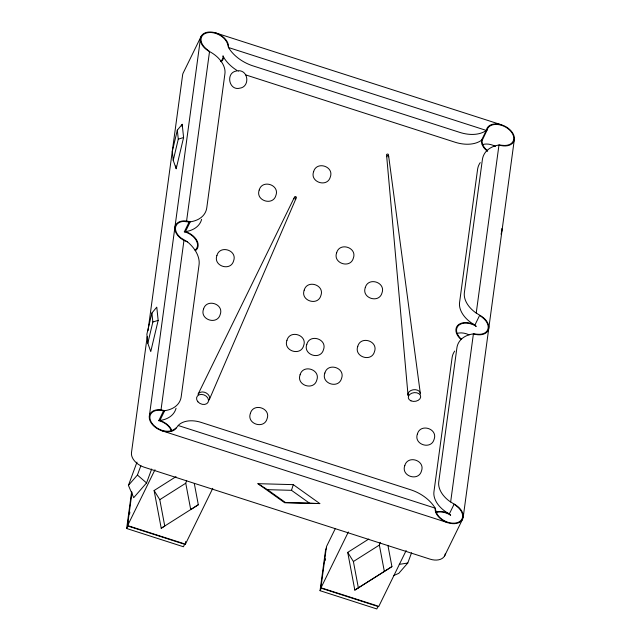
<?xml version="1.0" encoding="UTF-8"?>
<svg xmlns="http://www.w3.org/2000/svg" width="641" height="641" viewBox="0 0 641 641"><rect width="100%" height="100%" fill="white"/><g stroke="black" fill="none" stroke-linecap="round" stroke-linejoin="round"><path stroke-width="0.96" d="M147.19 336.645L131.485 452.634A14.903 9.855 26.1 0 0 144.129 467.193L430.007 559.128A14.903 9.855 26.1 0 0 445.367 553.576M147.999 330.7L182.621 74.917A14.903 9.855 26.1 0 1 183.454 72.473L201.29 36.056M184.8 543.953L183.43 546.757L126.654 528.496L131.645 491.623M212.772 488.338L185.265 544.489L127.471 525.9L132.014 492.312M128.288 523.753L128.553 521.814M129.602 514.05L129.867 512.111M149.329 416.225L200.465 38.508M514.346 139.45A14.903 9.855 26.1 0 1 498.978 144.994A34.454 22.788 26.1 0 0 482.385 159.633L464.364 292.689A26.097 17.259 26.1 0 0 475.061 312.255L479.708 315.252A14.903 9.855 26.1 0 1 488.482 329.578A14.903 9.855 26.1 0 1 473.411 333.857A32.899 21.762 26.1 0 0 456.889 347.927L438.781 481.687A25.32 16.746 26.1 0 0 449.445 501.174L454.14 504.114A14.903 9.855 26.1 0 1 462.762 518.841A14.903 9.855 26.1 0 1 446.625 522.287A14.903 9.855 26.1 0 1 435.199 508.153A33.036 21.85 26.1 0 0 410.609 489.756L201.386 422.475A25.32 16.746 26.1 0 0 178.871 424.799L176.507 427.683A14.903 9.855 26.1 0 1 152.47 424.654A14.903 9.855 26.1 0 1 161.019 409.847L183.959 240.415A14.903 9.855 26.1 0 1 174.897 227.363A14.903 9.855 26.1 0 1 186.587 220.993L190.257 221.81A32.963 21.802 26.1 0 0 206.787 207.716L224.879 74.044A25.32 16.746 26.1 0 0 209.527 51.552A14.903 9.855 26.1 0 1 200.913 36.825A14.903 9.855 26.1 0 1 217.043 33.388A14.903 9.855 26.1 0 1 228.468 47.514A32.899 21.754 26.1 0 0 252.987 65.887L459.805 132.399A31.521 20.841 26.1 0 0 486.335 130.435A14.903 9.855 26.1 0 1 501.703 124.891A14.903 9.855 26.1 0 1 514.346 139.45L463.211 517.167M186.587 220.993L209.527 51.552L206.65 49.181A14.246 9.423 26.1 0 1 207.347 32.763A14.246 9.423 26.1 0 1 227.731 44.678L228.468 47.514L486.335 130.435L487.208 129.875L487.745 128.296A14.246 9.423 26.1 0 1 510.725 131.189A14.246 9.423 26.1 0 1 502.544 145.339L498.978 144.994L476.223 313.072M185.265 544.489L185.666 541.525M378.198 606.146L376.82 608.95L320.051 590.69L325.572 549.938L326.598 547.839M406.162 550.531L378.655 606.682L320.861 588.093L326.477 546.605L335.211 528.777M325.099 560.723L325.364 558.784M450.647 501.991L473.411 333.857L476.976 334.193A14.246 9.423 26.1 0 0 487.873 329.322A14.246 9.423 26.1 0 0 482.593 317.632L479.708 315.252L474.909 325.059A14.903 9.855 26.1 0 0 457.77 325.356A14.903 9.855 26.1 0 0 461.055 339.466M177.333 130.147L172.293 151.364L173.238 160.362L176.187 168.719L183.59 137.527L182.196 124.298L177.333 130.147L178.278 139.145L173.238 160.362M181.748 126.189L182.196 124.298M151.901 313.008L146.869 334.217L147.815 343.215L150.755 351.58L158.167 320.38L156.773 307.151L151.901 313.008L152.854 321.998L147.815 343.215M501.054 234.261L501.967 230.407L501.775 228.605M319.819 503.578L309.539 503.201L291.487 490.325L293.274 484.644L257.93 483.675L284.476 502.616L319.819 503.578L293.274 484.644M194.295 483.466L198.309 504.747L190.73 509.627L185.754 483.226L186.659 480.526M368.791 539.025L347.718 552.382L354.826 590.097L384.344 571.476L379.368 545.074L380.273 542.374M487.208 129.875L482.152 140.443A14.246 9.423 26.1 0 0 487.713 150.915M151.685 469.004L146.541 482.945L133.697 497.688L128.424 485.365L136.998 462.121M128.424 485.365L137.422 475.045L140.852 465.751M393.438 575.618L398.79 573.35L407.78 563.03L411.554 552.806M209.295 399.672L295.805 198.958M184.32 231.818L189.127 222.018L190.257 221.81L185.457 231.617L184.32 231.818L185.401 232.066A14.246 9.423 26.1 0 1 195.04 250.206M171.556 431.289A14.246 9.423 26.1 0 0 159.833 420.921L158.744 420.68L163.543 410.873L164.697 410.673A32.699 21.626 26.1 0 0 181.203 396.675L199.047 264.877A32.563 21.53 26.1 0 0 187.541 241.921L181.083 238.035A14.246 9.423 26.1 0 1 183.334 221.393L189.127 222.018M127.471 525.9L154.978 469.749M126.654 528.496L128.032 525.7M294.011 198.109L198.029 394.311A6.234 4.751 24.7 0 1 206.466 393.109A6.234 4.751 24.7 0 1 208.565 400.689M486.335 130.435L481.527 140.243A14.903 9.855 26.1 0 0 487.352 151.204M320.861 588.093L348.367 531.942M320.051 590.69L321.421 587.893M444.542 556.027L462.377 519.611M384.344 571.476L391.923 566.596L387.909 545.315M482.409 139.682L481.527 140.243A31.521 20.841 26.1 0 1 455.006 142.206L248.187 75.694A32.899 21.754 26.1 0 1 245.647 74.797M154.104 490.533L159.785 499.676L164.761 526.077L161.212 528.248L154.104 490.533L176.027 476.64M159.785 499.676L185.754 483.226M161.212 528.248L198.309 504.747M358.375 587.925L353.399 561.524L379.368 545.074M354.826 590.097L391.923 566.596M176.507 427.683L174.272 429.262A14.246 9.423 26.1 0 1 151.917 423.164A14.246 9.423 26.1 0 1 161.123 410.328L163.543 410.873M178.278 139.145L183.59 137.527M152.854 321.998L158.167 320.38M236.529 71.015C225.376 72.497 228.789 91.15 239.918 88.154C249.846 86.831 248.748 70.614 238.564 70.71M158.744 420.68L159.889 420.48A32.699 21.626 26.1 0 0 176.051 408.269M399.263 564.36L407.78 563.03M284.476 502.616L309.539 503.201M257.93 483.675L267.457 489.668L291.487 490.325M161.019 409.847L164.697 410.673L159.889 420.48A14.903 9.855 26.1 0 1 171.988 430.84M215.825 32.955L501.703 124.891M178.19 425.504L435.199 508.153L435.936 510.989A14.246 9.423 26.1 0 0 456.32 522.904A14.246 9.423 26.1 0 0 457.025 506.494L454.14 504.114L449.341 513.922L450.671 515.292L449.125 514.298A14.246 9.423 26.1 0 0 435.856 512.624M161.973 430.784L447.843 522.711M128.977 526.005L183.855 543.648M322.367 588.198L377.253 605.841M183.959 240.415L187.541 241.921M267.457 489.668L285.501 502.544M137.422 475.045L146.541 482.945M347.718 552.382L353.399 561.524M238.316 71.263A32.899 21.754 26.1 0 1 223.669 57.313L222.988 55.799L223.052 57.121A14.246 9.423 26.1 0 1 220.608 61.344M388.638 156.027L420.264 392.917M175.882 165.891L176.187 168.719M386.691 156.404L408.045 395.241M456.616 333.568A14.246 9.423 26.1 0 1 469.06 334.826M201.627 219.318A32.963 21.802 26.1 0 1 185.457 231.617A14.903 9.855 26.1 0 1 195.545 250.599M461.456 339.209A14.246 9.423 26.1 0 1 458.315 325.716A14.246 9.423 26.1 0 1 474.693 325.436L476.239 326.437L474.909 325.059A26.097 17.259 26.1 0 1 459.565 302.496L477.577 169.432A34.454 22.788 26.1 0 1 480.245 162.606M454.733 351.068A32.899 21.762 26.1 0 0 452.089 357.734L433.981 491.495A25.32 16.746 26.1 0 0 449.341 513.922A14.903 9.855 26.1 0 0 436.184 511.935M223.669 57.313A14.903 9.855 26.1 0 1 221.113 61.744M482.184 144.714A14.246 9.423 26.1 0 1 495.453 146.38M293.955 198.293A0.994 0.761 24.7 0 1 294.916 197.749A0.994 0.761 24.7 0 1 295.862 198.63A0.994 0.761 24.7 0 1 295.068 199.335M294.556 197.075A0.962 0.729 24.7 0 1 296.006 196.779A0.962 0.729 24.7 0 1 295.862 198.069M408.549 396.306A6.234 4.391 -6.4 0 1 412.996 389.816A6.234 4.391 -6.4 0 1 420.352 394.063M386.916 156.716A0.994 0.697 -6.4 0 1 387.084 155.675A0.994 0.697 -6.4 0 1 388.518 155.811A0.994 0.697 -6.4 0 1 388.093 156.829M386.771 155.234A0.962 0.673 -6.4 0 1 386.876 154.265A0.962 0.673 -6.4 0 1 388.23 154.265A0.962 0.673 -6.4 0 1 388.125 155.226M216.922 255.487C212.9 266.087 230.656 271.808 233.612 260.855C237.635 250.254 219.879 244.541 216.922 255.487M203.518 309.13C199.495 319.731 217.251 325.452 220.208 314.499C224.23 303.898 206.474 298.185 203.518 309.13M259.212 190.032C255.19 200.633 272.946 206.354 275.902 195.401C279.917 184.8 262.161 179.079 259.212 190.032M313.625 171.636C309.603 182.236 327.359 187.957 330.315 177.004C334.33 166.404 316.574 160.691 313.625 171.636M250.399 413.357C246.376 423.957 264.132 429.678 267.089 418.725C271.111 408.125 253.355 402.404 250.399 413.357M286.952 340.283C282.937 350.883 300.693 356.604 303.65 345.651C307.664 335.051 289.908 329.33 286.952 340.283M304.195 290.157C300.172 300.757 317.928 306.47 320.885 295.525C324.907 284.916 307.151 279.204 304.195 290.157M306.807 344.297C302.792 354.906 320.548 360.619 323.497 349.666C327.519 339.065 309.763 333.352 306.807 344.297M300.092 374.769C296.07 385.369 313.826 391.09 316.782 380.137C320.804 369.536 303.049 363.824 300.092 374.769M336.653 252.754C332.639 263.355 350.395 269.076 353.351 258.123C357.366 247.522 339.61 241.801 336.653 252.754M324.867 373.03C320.845 383.63 338.6 389.351 341.557 378.398C345.571 367.798 327.815 362.077 324.867 373.03M365.298 287.545C361.284 298.145 379.039 303.858 381.996 292.913C386.01 282.312 368.255 276.591 365.298 287.545M357.782 346.292C353.768 356.893 371.524 362.614 374.48 351.661C378.494 341.06 360.739 335.347 357.782 346.292M404.783 465.606C400.769 476.207 418.525 481.928 421.482 470.975C425.496 460.374 407.74 454.653 404.783 465.606M417.419 433.949C413.397 444.55 431.153 450.27 434.109 439.317C438.132 428.717 420.376 422.996 417.419 433.949M197.917 401.803A6.234 4.751 24.7 0 0 208.173 402.123A6.234 4.751 24.7 0 0 201.522 394.407A6.234 4.751 24.7 0 0 197.917 401.803M410.977 400.849A6.234 4.391 -6.4 0 0 420.68 396.995A6.234 4.391 -6.4 0 0 411.778 393.205A6.234 4.391 -6.4 0 0 410.977 400.849"/></g></svg>
